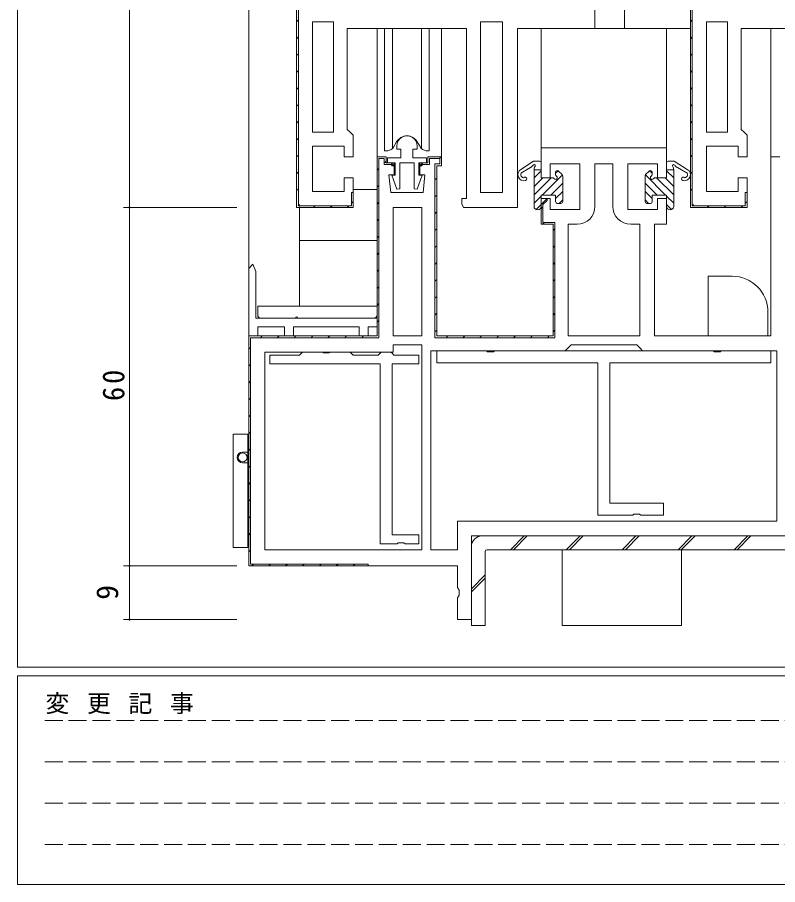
# Model space of a CAD drawing. Units: millimetres on the paper. Extents: x -420 to 373, y -297 to 267.
# Drawn here: x -417.7 to -290.3, y -297 to -151.7 of the extents above; entities that cross this region are included whole.
import ezdxf
from ezdxf.enums import TextEntityAlignment as Align

# ---------------------------------------------------------------- set-up
doc = ezdxf.new("R2010")
doc.units = ezdxf.units.MM
doc.linetypes.add('DASHED3', pattern=[4, 3, -1])
for name, color, linetype, lineweight in [('0-1_YKK_ZWAK', 7, 'Continuous', 9), ('0-3_YKK_12', 2, 'Continuous', 9), ('0-4_YKK_D', 6, 'Continuous', 9), ('0-6_YKK_13', 4, 'Continuous', 9), ('0-7_YKK_11', 7, 'Continuous', 9)]:
    doc.layers.add(name, color=color, linetype=linetype, lineweight=lineweight)
doc.styles.add('ＭＳ ゴシック', font='')
doc.styles.get('ＭＳ ゴシック').set_extended_font_data('MS Gothic')

msp = doc.modelspace()

# ---------------------------------------------------------------- linework, layer by layer
at = {"layer": '0-1_YKK_ZWAK'}
for p, q in [((-417.7, -260.6), (-417.7, 264.4)), ((352.3, -260.6), (-417.7, -260.6)), ((-417.7, -297), (-417.7, -262)), ((314.5, -262), (-417.7, -262)), ((-417.7, -297), (314.5, -297))]:
    msp.add_line(p, q, dxfattribs=at)
at = {"layer": '0-1_YKK_ZWAK', "linetype": 'DASHED3'}
for p, q in [((-413.101, -269.512), (-164.909, -269.512)), ((-413.101, -276.441), (-164.909, -276.441)), ((-413.101, -283.37), (-164.909, -283.37)), ((-413.101, -290.298), (-164.909, -290.298))]:
    msp.add_line(p, q, dxfattribs=at)
at = {"layer": '0-3_YKK_12'}
for p, q in [((-378.911, -243.099), (-378.911, 0.482)), ((-315.927, -153.599), (-315.927, 0.482)), ((-357.411, -175.599), (-357.411, -153.599)), ((-346.611, -175.599), (-346.611, -153.599)), ((-329.911, -174.099), (-329.911, -153.599)), ((-321.401, -153.599), (-304.911, -153.599)), ((-308.911, -174.099), (-308.911, -153.599)), ((-291.411, -175.921), (-291.411, -153.599))]:
    msp.add_line(p, q, dxfattribs=at)
at = {"layer": '0-4_YKK_D'}
for p, q in [((-398.911, -93.599), (-398.911, -183.599)), ((-380.911, -183.599), (-399.911, -183.599)), ((-380.911, -183.599), (-399.911, -183.599)), ((-398.911, -183.599), (-398.911, -243.599)), ((-380.911, -243.599), (-399.911, -243.599)), ((-380.911, -243.599), (-399.911, -243.599)), ((-398.911, -252.599), (-398.911, -243.599)), ((-380.911, -252.599), (-399.911, -252.599))]:
    msp.add_line(p, q, dxfattribs=at)
for centre, start, end in [((-398.911, -183.599), 90, 270), ((-398.911, -183.599), 90, 270), ((-398.911, -183.599), 270, 90), ((-398.911, -183.599), 270, 90), ((-398.911, -243.599), 90, 270), ((-398.911, -243.599), 90, 270), ((-398.911, -243.599), 270, 90), ((-398.911, -243.599), 270, 90), ((-398.911, -252.599), 90, 270), ((-398.911, -252.599), 270, 90)]:
    msp.add_arc(centre, 0.106, start, end, dxfattribs=at)
at = {"layer": '0-6_YKK_13'}
for p, q in [((-356.161, -174.096), (-356.161, -153.599)), ((-354.849, -173.732), (-354.849, -153.599)), ((-349.974, -153.599), (-349.974, -173.732)), ((-348.661, -153.599), (-348.661, -174.096)), ((-354.143, -172.596), (-354.667, -173.503)), ((-350.679, -172.596), (-350.156, -173.503)), ((-356.161, -174.096), (-355.611, -174.096)), ((-355.611, -174.096), (-355.191, -173.943)), ((-349.211, -174.096), (-349.632, -173.943)), ((-349.211, -174.096), (-348.661, -174.096)), ((-333.3, -177.227), (-331.179, -175.84)), ((-331.731, -176.896), (-333.02, -177.645)), ((-331.034, -175.802), (-330.211, -175.802)), ((-329.911, -178.599), (-329.911, -176.102)), ((-308.911, -178.599), (-308.911, -176.102)), ((-307.789, -175.802), (-308.611, -175.802)), ((-305.428, -177.227), (-307.644, -175.84)), ((-307.092, -176.896), (-305.708, -177.645)), ((-331.111, -177.268), (-329.911, -177.268)), ((-331.111, -183.399), (-331.111, -177.268)), ((-329.911, -177.431), (-331.111, -178.631)), ((-328.251, -178.599), (-331.111, -181.459)), ((-329.665, -178.599), (-331.111, -180.045)), ((-328.031, -178.599), (-329.911, -178.599)), ((-326.365, -178.127), (-329.737, -181.499)), ((-327.511, -178.079), (-327.511, -177.699)), ((-327.081, -177.429), (-327.508, -177.856)), ((-326.999, -177.486), (-326.399, -178.086)), ((-326.311, -182.599), (-326.311, -178.299)), ((-312.511, -182.599), (-312.511, -178.299)), ((-312.458, -178.127), (-309.086, -181.499)), ((-311.824, -177.486), (-312.424, -178.086)), ((-311.742, -177.429), (-311.314, -177.856)), ((-311.311, -178.079), (-311.311, -177.699)), ((-310.792, -178.599), (-308.911, -178.599)), ((-310.572, -178.599), (-307.711, -181.459)), ((-309.158, -178.599), (-307.711, -180.045)), ((-307.711, -177.268), (-308.911, -177.268)), ((-308.911, -177.431), (-307.711, -178.631)), ((-307.711, -183.399), (-307.711, -177.268)), ((-326.311, -179.487), (-328.323, -181.499)), ((-312.511, -179.487), (-310.5, -181.499)), ((-361.411, -180.599), (-357.411, -180.599)), ((-357.411, -180.599), (-357.411, -201.599)), ((-327.511, -181.499), (-329.914, -181.499)), ((-329.911, -181.499), (-329.911, -183.399)), ((-326.311, -180.902), (-327.511, -182.102)), ((-327.511, -182.599), (-327.511, -181.499)), ((-312.511, -180.902), (-311.311, -182.102)), ((-311.311, -182.599), (-311.311, -181.499)), ((-311.311, -181.499), (-308.909, -181.499)), ((-308.911, -181.499), (-308.911, -183.399)), ((-329.911, -181.673), (-331.111, -182.873)), ((-326.611, -182.899), (-327.211, -182.899)), ((-326.311, -182.316), (-326.894, -182.899)), ((-312.511, -182.316), (-311.929, -182.899)), ((-312.211, -182.899), (-311.611, -182.899)), ((-308.911, -181.673), (-307.711, -182.873)), ((-370.411, -183.465), (-370.411, -200.099)), ((-329.911, -183.087), (-330.766, -183.942)), ((-308.911, -183.087), (-308.057, -183.942)), ((-370.411, -189.099), (-357.411, -189.099)), ((-301.911, -195.099), (-297.911, -195.099)), ((-301.911, -205.099), (-301.911, -195.099)), ((-377.411, -200.099), (-357.411, -200.099)), ((-377.411, -200.099), (-377.411, -201.599)), ((-291.911, -201.099), (-291.911, -205.099)), ((-376.911, -202.099), (-371.111, -202.099)), ((-370.711, -202.099), (-357.911, -202.099)), ((-293.911, -205.099), (-301.911, -205.099)), ((-291.911, -205.099), (-293.911, -205.099)), ((-381.558, -221.554), (-381.558, -240.554)), ((-379.058, -223.054), (-378.911, -223.054)), ((-379.958, -224.554), (-379.058, -224.554)), ((-379.958, -226.354), (-379.058, -226.354)), ((-260.611, -238.599), (-339.811, -238.599)), ((-335.073, -240.899), (-332.773, -238.599)), ((-334.542, -240.899), (-332.242, -238.599)), ((-325.704, -240.899), (-323.404, -238.599)), ((-325.173, -240.899), (-322.873, -238.599)), ((-316.335, -240.899), (-314.035, -238.599)), ((-315.804, -240.899), (-313.504, -238.599)), ((-306.966, -240.899), (-304.666, -238.599)), ((-306.435, -240.899), (-304.135, -238.599)), ((-297.596, -240.899), (-295.296, -238.599)), ((-297.066, -240.899), (-294.766, -238.599)), ((-381.558, -240.554), (-379.058, -240.554)), ((-379.058, -240.054), (-378.911, -240.054)), ((-341.611, -240.399), (-341.611, -253.599)), ((-260.611, -240.899), (-339.011, -240.899)), ((-326.411, -240.899), (-326.411, -253.599)), ((-339.311, -253.599), (-339.311, -241.199)), ((-341.611, -247.437), (-339.311, -245.137)), ((-341.611, -247.968), (-339.311, -245.668)), ((-339.311, -253.599), (-341.611, -253.599))]:
    msp.add_line(p, q, dxfattribs=at)
for points in [[(-381.558, -221.554), (-379.058, -221.554), (-379.058, -240.554)], [(-306.411, -240.899), (-306.411, -253.599), (-326.411, -253.599)]]:
    msp.add_lwpolyline(points, dxfattribs=at)
msp.add_circle((-379.958, -225.454), 0.75, dxfattribs=at)
for centre, radius, start, end in [((-352.411, -173.596), 2, 30, 149.99998), ((-355.533, -173.003), 1, 290.01273, 329.99998), ((-355.533, -173.003), 1, 316.21162, 329.99998), ((-349.29, -173.003), 1, 210, 249.98726), ((-349.29, -173.003), 1, 210, 223.78836), ((-332.137, -175.982), 1, 293.99017, 328.73001), ((-331.111, -176.605), 0.2, 326.44269, 148.73001), ((-331.034, -176.102), 0.3, 90, 118.87427), ((-330.111, -177.268), 1, 146.44269, 180), ((-330.211, -176.102), 0.3, 0, 90), ((-308.611, -176.102), 0.3, 90, 180), ((-307.711, -176.605), 0.2, 31.26997, 213.5573), ((-308.711, -177.268), 1, 0, 33.5573), ((-307.789, -176.102), 0.3, 61.12572, 90), ((-306.686, -175.982), 1, 211.26997, 246.00981), ((-332.817, -178.102), 1, 118.87427, 286.60155), ((-332.817, -178.102), 0.5, 113.99017, 264.81476), ((-332.617, -178.773), 0.3, 286.60155, 144.81476), ((-328.031, -178.899), 0.3, 30, 90), ((-327.511, -178.599), 0.3, 210, 60), ((-327.211, -177.699), 0.3, 45, 180), ((-327.211, -178.079), 0.3, 180, 239.99998), ((-326.611, -178.299), 0.3, 0, 45), ((-312.211, -178.299), 0.3, 134.99998, 180), ((-311.611, -177.699), 0.3, 0, 134.99998), ((-311.311, -178.599), 0.3, 119.99998, 329.99998), ((-311.611, -178.079), 0.3, 299.99998, 0), ((-310.792, -178.899), 0.3, 90, 149.99998), ((-306.111, -178.773), 0.3, 35.18523, 253.39844), ((-305.911, -178.102), 1, 253.39844, 61.12572), ((-305.911, -178.102), 0.5, 275.18523, 66.00981), ((-327.211, -182.599), 0.3, 180, 270), ((-326.611, -182.599), 0.3, 270, 0), ((-312.211, -182.599), 0.3, 180, 270), ((-311.611, -182.599), 0.3, 270, 0), ((-330.511, -183.399), 0.6, 180, 0), ((-308.311, -183.399), 0.6, 180, 0), ((-297.911, -201.099), 6, 0, 90), ((-376.911, -201.599), 0.5, 180, 270), ((-370.911, -202.099), 0.2, 0, 180), ((-357.911, -201.599), 0.5, 270, 0), ((-379.958, -225.454), 0.9, 90, 270), ((-339.811, -240.399), 1.8, 90, 180), ((-339.011, -241.199), 0.3, 90, 180)]:
    msp.add_arc(centre, radius, start, end, dxfattribs=at)
at = {"layer": '0-7_YKK_11'}
for p, q in [((-370.911, -152.486), (-370.611, -152.186)), ((-368.211, -152.499), (-368.211, -170.999)), ((-336.411, -181.099), (-336.411, -152.499)), ((-304.912, -152.486), (-304.612, -152.186)), ((-302.212, -152.499), (-302.212, -170.999)), ((-370.911, -155.314), (-370.611, -155.014)), ((-304.912, -155.314), (-304.612, -155.014)), ((-370.911, -158.143), (-370.611, -157.843)), ((-304.912, -158.143), (-304.612, -157.843)), ((-370.911, -160.971), (-370.611, -160.671)), ((-304.912, -160.971), (-304.612, -160.671)), ((-370.911, -163.8), (-370.611, -163.5)), ((-304.912, -163.8), (-304.612, -163.5)), ((-370.911, -166.628), (-370.611, -166.328)), ((-304.912, -166.628), (-304.612, -166.328)), ((-370.911, -169.456), (-370.611, -169.156)), ((-304.912, -169.456), (-304.612, -169.156)), ((-370.911, -172.285), (-370.611, -171.985)), ((-304.912, -172.285), (-304.612, -171.985)), ((-370.911, -175.113), (-370.611, -174.813)), ((-347, -175.432), (-346.786, -175.219)), ((-304.912, -175.113), (-304.612, -174.813)), ((-357.411, -177.359), (-357.111, -177.059)), ((-356.138, -176.085), (-355.906, -175.853)), ((-347.411, -205.099), (-347.411, -176.599)), ((-370.911, -177.942), (-370.611, -177.642)), ((-304.912, -177.942), (-304.612, -177.642)), ((-357.411, -180.187), (-357.111, -179.887)), ((-347.711, -178.972), (-347.411, -178.672)), ((-370.911, -180.77), (-370.611, -180.47)), ((-347.711, -181.801), (-347.411, -181.501)), ((-304.912, -180.77), (-304.612, -180.47)), ((-361.711, -182.884), (-361.411, -182.584)), ((-357.411, -183.015), (-357.111, -182.715)), ((-295.712, -182.884), (-295.412, -182.584)), ((-370.619, -183.306), (-370.406, -183.094)), ((-368.083, -183.599), (-367.783, -183.299)), ((-365.255, -183.599), (-364.955, -183.299)), ((-362.426, -183.599), (-362.126, -183.299)), ((-349.911, -205.099), (-349.911, -183.599)), ((-347.711, -184.629), (-347.411, -184.329)), ((-329.911, -183.8), (-329.611, -183.5)), ((-304.619, -183.306), (-304.406, -183.094)), ((-302.083, -183.599), (-301.783, -183.299)), ((-299.255, -183.599), (-298.955, -183.299)), ((-296.426, -183.599), (-296.126, -183.299)), ((-357.411, -185.844), (-357.111, -185.544)), ((-347.711, -187.457), (-347.411, -187.158)), ((-329.631, -186.348), (-329.382, -186.099)), ((-327.911, -187.456), (-327.611, -187.156)), ((-314.911, -186.399), (-313.411, -186.399)), ((-313.411, -186.399), (-313.411, -205.099)), ((-357.411, -188.672), (-357.111, -188.372)), ((-347.711, -190.286), (-347.411, -189.986)), ((-327.911, -190.285), (-327.611, -189.985)), ((-357.411, -191.501), (-357.111, -191.201)), ((-347.711, -193.114), (-347.411, -192.814)), ((-327.911, -193.113), (-327.611, -192.813)), ((-357.411, -194.329), (-357.111, -194.029)), ((-347.711, -195.943), (-347.411, -195.643)), ((-327.911, -195.942), (-327.611, -195.642)), ((-357.411, -197.158), (-357.111, -196.857)), ((-347.711, -198.771), (-347.411, -198.471)), ((-327.911, -198.77), (-327.611, -198.47)), ((-357.411, -199.986), (-357.111, -199.686)), ((-347.711, -201.6), (-347.411, -201.3)), ((-327.911, -201.599), (-327.611, -201.299)), ((-357.411, -202.814), (-357.111, -202.514)), ((-347.711, -204.428), (-347.411, -204.128)), ((-327.911, -204.427), (-327.611, -204.127)), ((-378.911, -205.099), (-378.911, -243.599)), ((-376.966, -205.399), (-376.666, -205.099)), ((-374.138, -205.399), (-373.838, -205.099)), ((-371.309, -205.399), (-371.009, -205.099)), ((-368.481, -205.399), (-368.181, -205.099)), ((-365.653, -205.399), (-365.353, -205.099)), ((-362.824, -205.399), (-362.524, -205.099)), ((-359.996, -205.399), (-359.696, -205.099)), ((-345.854, -205.399), (-345.554, -205.099)), ((-343.025, -205.399), (-342.725, -205.099)), ((-340.197, -205.399), (-339.897, -205.099)), ((-337.368, -205.399), (-337.068, -205.099)), ((-334.54, -205.399), (-334.24, -205.099)), ((-331.711, -205.399), (-331.411, -205.099)), ((-328.883, -205.399), (-328.583, -205.099)), ((-378.911, -207.344), (-378.611, -207.044)), ((-349.911, -240.899), (-349.911, -206.599)), ((-378.911, -210.172), (-378.611, -209.872)), ((-378.911, -213.001), (-378.611, -212.701)), ((-378.911, -215.829), (-378.611, -215.529)), ((-378.911, -218.658), (-378.611, -218.357)), ((-378.911, -221.486), (-378.611, -221.186)), ((-378.911, -224.314), (-378.611, -224.014)), ((-378.911, -227.143), (-378.611, -226.843)), ((-378.911, -229.971), (-378.611, -229.671)), ((-378.911, -232.8), (-378.611, -232.5)), ((-378.911, -235.628), (-378.611, -235.328)), ((-378.911, -238.456), (-378.611, -238.156)), ((-341.611, -238.599), (-259.433, -238.599)), ((-378.911, -241.285), (-378.611, -240.985)), ((-378.397, -243.599), (-378.097, -243.299)), ((-375.568, -243.599), (-375.268, -243.299)), ((-372.74, -243.599), (-372.44, -243.299)), ((-369.911, -243.599), (-369.611, -243.299)), ((-367.083, -243.599), (-366.783, -243.299)), ((-364.255, -243.599), (-363.955, -243.299)), ((-361.426, -243.599), (-361.126, -243.299))]:
    msp.add_line(p, q, dxfattribs=at)
for points in [[(-370.911, -93.599), (-370.911, -183.599), (-361.411, -183.599)], [(-370.911, -93.599), (-370.911, -183.599), (-361.411, -183.599)], [(-370.911, -183.599), (-361.411, -183.599), (-361.411, -181.099), (-361.711, -181.099), (-361.711, -183.299), (-370.611, -183.299), (-370.611, -93.899), (-363.211, -93.899), (-363.211, -96.099), (-362.911, -96.099), (-362.911, -93.599), (-370.911, -93.599)], [(-304.912, -93.599), (-304.912, -183.599), (-295.412, -183.599)], [(-304.912, -93.599), (-304.912, -183.599), (-295.412, -183.599)], [(-304.912, -183.599), (-295.412, -183.599), (-295.412, -181.099), (-295.712, -181.099), (-295.712, -183.299), (-304.612, -183.299), (-304.612, -93.899), (-297.212, -93.899), (-297.212, -96.099), (-296.912, -96.099), (-296.912, -93.599), (-304.912, -93.599)], [(-370.911, -183.599), (-361.411, -183.599), (-361.411, -178.599), (-362.911, -178.599), (-362.911, -180.899), (-368.211, -180.899), (-368.211, -173.299), (-362.911, -173.299), (-362.911, -175.099), (-361.411, -175.099), (-361.411, -171.499), (-361.911, -170.999), (-362.411, -170.499), (-362.411, -153.599), (-342.411, -153.599), (-342.411, -182.099), (-343.211, -182.099), (-343.211, -182.995), (-342.93, -183.599), (-333.911, -183.599), (-333.911, -153.599), (-320.911, -153.599), (-320.911, -113.599)], [(-304.912, -183.599), (-295.412, -183.599), (-295.412, -178.599), (-296.912, -178.599), (-296.912, -180.899), (-302.212, -180.899), (-302.212, -173.299), (-296.912, -173.299), (-296.912, -175.099), (-295.412, -175.099), (-295.412, -171.499), (-295.912, -170.999), (-296.412, -170.499), (-296.412, -153.599), (-276.412, -153.599), (-276.412, -182.099), (-277.212, -182.099), (-277.212, -182.995), (-276.93, -183.599), (-267.912, -183.599), (-267.912, -153.599), (-254.912, -153.599), (-254.912, -113.599)], [(-354.111, -173.299), (-354.111, -173.799), (-353.411, -173.799), (-353.411, -175.299), (-355.661, -175.299), (-355.661, -176.099), (-354.411, -176.099), (-354.411, -178.199), (-354.945, -178.199), (-354.109, -180.537), (-353.611, -180.451)], [(-291.411, -175.099), (-291.411, -205.099), (-310.911, -205.099), (-310.911, -186.399), (-308.911, -186.399), (-308.911, -182.099), (-310.411, -182.099), (-310.411, -183.899), (-315.411, -183.899), (-315.411, -176.299), (-310.411, -176.299), (-310.411, -178.599), (-308.911, -178.599), (-308.911, -173.599), (-329.911, -173.599), (-329.911, -178.599), (-328.411, -178.599), (-328.411, -176.299), (-323.411, -176.299), (-323.411, -183.899), (-328.411, -183.899), (-328.411, -182.099), (-329.911, -182.099), (-329.911, -186.399), (-327.911, -186.399), (-327.911, -205.099), (-347.411, -205.099), (-347.411, -176.599), (-346.611, -176.599), (-346.611, -175.099), (-348.911, -175.099), (-348.911, -176.099), (-350.261, -176.099), (-350.261, -178.099), (-349.389, -178.099), (-349.711, -181.099), (-355.111, -181.099), (-355.434, -178.099), (-354.561, -178.099), (-354.561, -176.099)], [(-353.611, -180.451), (-353.611, -176.099), (-351.211, -176.099), (-351.211, -180.451), (-350.714, -180.537), (-349.877, -178.199), (-350.411, -178.199), (-350.411, -176.099), (-349.161, -176.099), (-349.161, -175.299), (-351.411, -175.299), (-351.411, -173.799), (-350.711, -173.799), (-350.711, -173.299)], [(-354.561, -176.099), (-355.911, -176.099), (-355.911, -175.099), (-357.411, -175.099), (-357.411, -205.099), (-378.911, -205.099), (-378.911, -243.599), (-343.911, -243.599), (-343.911, -247.233), (-343.661, -247.666), (-343.661, -248.532), (-343.911, -248.965), (-343.911, -252.599), (-341.611, -252.599), (-341.611, -238.599)], [(-289.911, -175.099), (-291.411, -175.099)], [(-320.911, -183.399), (-320.911, -176.299), (-317.911, -176.299), (-317.911, -183.399)], [(-313.411, -186.399), (-313.411, -205.099), (-325.411, -205.099), (-325.411, -186.399), (-323.911, -186.399)], [(-341.611, -238.599), (-259.433, -238.599)]]:
    msp.add_lwpolyline(points, dxfattribs=at)
for points in [[(-368.211, -152.499), (-368.211, -170.999), (-364.711, -170.999), (-364.711, -152.499)], [(-336.411, -181.099), (-336.411, -152.499), (-340.111, -152.499), (-340.111, -181.099)], [(-302.212, -152.499), (-302.212, -170.999), (-298.712, -170.999), (-298.712, -152.499)], [(-378.911, -205.099), (-378.911, -243.599), (-358.911, -243.599), (-358.911, -243.299), (-378.611, -243.299), (-378.611, -205.399), (-357.111, -205.399), (-357.111, -175.399), (-356.211, -175.399), (-356.211, -176.399), (-355.061, -176.399), (-354.861, -176.599), (-354.561, -176.599), (-355.061, -176.099), (-355.911, -176.099), (-355.911, -175.099), (-357.411, -175.099), (-357.411, -205.099)], [(-347.411, -205.099), (-347.411, -176.599), (-346.611, -176.599), (-346.611, -175.099), (-348.911, -175.099), (-348.911, -176.099), (-349.761, -176.099), (-350.261, -176.599), (-349.961, -176.599), (-349.761, -176.399), (-348.611, -176.399), (-348.611, -175.399), (-346.911, -175.399), (-346.911, -176.299), (-347.711, -176.299), (-347.711, -205.399), (-327.611, -205.399), (-327.611, -186.099), (-329.611, -186.099), (-329.611, -183.099), (-328.911, -182.399), (-328.911, -182.099), (-329.911, -183.099), (-329.911, -186.399), (-327.911, -186.399), (-327.911, -205.099)], [(-349.911, -205.099), (-349.911, -183.599), (-354.711, -183.599), (-354.711, -205.099)], [(-377.711, -202.099), (-357.411, -202.099), (-357.411, -203.599), (-358.911, -203.599), (-358.911, -205.099), (-360.411, -205.099), (-360.411, -203.599), (-371.411, -203.599), (-371.411, -205.099), (-372.911, -205.099), (-372.911, -203.599), (-377.411, -203.599), (-377.411, -205.099), (-378.911, -205.099), (-378.911, -193.799), (-378.211, -193.099), (-377.711, -194.289)], [(-349.911, -240.899), (-349.911, -206.599), (-354.711, -206.599), (-354.711, -207.799), (-376.211, -207.799), (-376.211, -240.899)], [(-343.911, -236.099), (-290.411, -236.099), (-290.411, -207.599), (-312.911, -207.599), (-313.411, -207.099), (-313.911, -206.599), (-324.911, -206.599), (-325.411, -207.099), (-325.911, -207.599), (-348.411, -207.599), (-348.411, -240.899), (-343.911, -240.899)], [(-301.083, -207.599), (-337.741, -207.599), (-337.933, -207.741), (-338.891, -207.741), (-339.083, -207.599), (-347.412, -207.599), (-347.412, -209.599), (-320.412, -209.599), (-320.412, -235.099), (-314.583, -235.099), (-314.391, -234.956), (-313.433, -234.956), (-313.241, -235.099), (-309.412, -235.099), (-309.412, -233.099), (-318.412, -233.099), (-318.412, -209.599), (-291.412, -209.599), (-291.412, -207.599), (-299.741, -207.599), (-299.933, -207.741), (-300.891, -207.741)], [(-356.906, -209.799), (-356.906, -239.899), (-354.077, -239.899), (-353.886, -239.756), (-352.927, -239.756), (-352.736, -239.899), (-350.406, -239.899), (-350.406, -238.399), (-354.906, -238.399), (-354.906, -209.799), (-350.406, -209.799), (-350.406, -208.299), (-354.606, -208.299), (-354.906, -207.999), (-355.106, -207.799), (-356.706, -207.799), (-356.906, -207.999), (-357.206, -208.299), (-361.406, -208.299), (-361.906, -207.799), (-365.236, -207.799), (-365.427, -207.941), (-366.386, -207.941), (-366.577, -207.799), (-369.906, -207.799), (-370.406, -208.299), (-375.406, -208.299), (-375.406, -209.799)]]:
    msp.add_lwpolyline(points, close=True, dxfattribs=at)
for centre, radius, start, end in [((-352.411, -173.299), 1.7, 359.99998, 180), ((-323.911, -183.399), 3, 270, 359.99998), ((-314.911, -183.399), 3, 180, 269.99998)]:
    msp.add_arc(centre, radius, start, end, dxfattribs=at)

# ---------------------------------------------------------------- texts
at = {"layer": '0-1_YKK_ZWAK', "insert": (-412.986, -268.447), "char_height": 2.933, "attachment_point": 7, "style": 'ＭＳ ゴシック'}
msp.add_mtext('\\T1.16;変\\~更\\~記\\~事', dxfattribs=at)
at = {"layer": '0-4_YKK_D', "color": 3, "style": 'ＭＳ ゴシック'}
msp.add_text('9', height=3.666, rotation=90, dxfattribs=at).set_placement((-399.711, -249.299), align=Align.BOTTOM_LEFT)
at = {"layer": '0-4_YKK_D', "color": 3, "insert": (-399.711, -215.999), "char_height": 3.666, "attachment_point": 7, "rotation": 90, "style": 'ＭＳ ゴシック'}
msp.add_mtext('\\T1.21;\\W0.95;60', dxfattribs=at)

doc.saveas('drawing.dxf')
